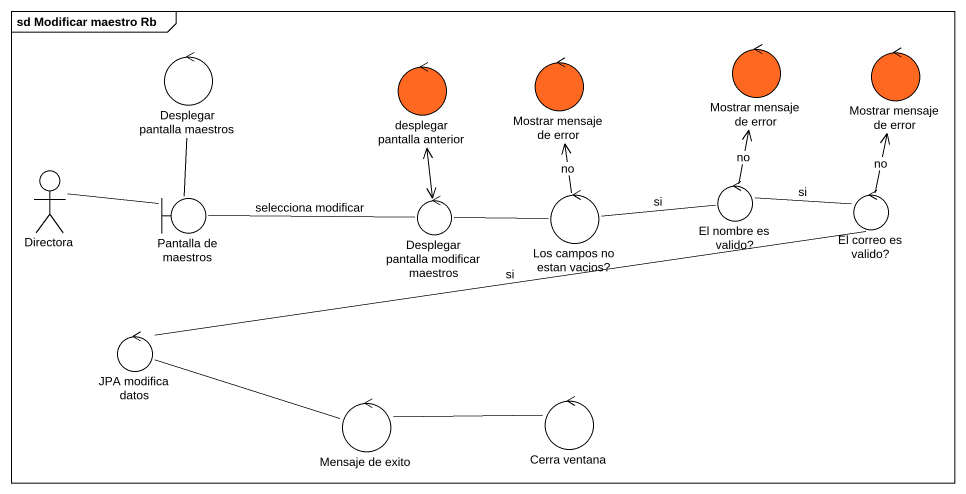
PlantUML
@startuml
mainframe sd Modificar maestro Rb
control "Desplegar pantalla maestros" as Desplegar_pantalla_maestros
control "Mostrar mensaje de error" as Mostrar_mensaje_de_error #FF6820
control "Mostrar mensaje de error" as Mostrar_mensaje_de_error_2 #FF6820
control "Mostrar mensaje de error" as Mostrar_mensaje_de_error_3 #FF6820
control "desplegar pantalla anterior" as desplegar_pantalla_anterior #FF6820
actor Directora
boundary "Pantalla de maestros" as Pantalla_de_maestros
control "Desplegar pantalla modificar maestros" as Desplegar_pantalla
control "Los campos no estan vacios?" as Los_campos_no_estan_vacios
control "El nombre es valido?" as El_nombre_es_valido
control "El correo es valido?" as El_correo_es_valido
control "JPA modifica datos" as JPA_modifica_datos
control "Mensaje de exito" as Mensaje_de_exito
control "Cerra ventana" as Cerra_ventana
Desplegar_pantalla_maestros -- Pantalla_de_maestros
Mostrar_mensaje_de_error <-- Los_campos_no_estan_vacios : no
Mostrar_mensaje_de_error_2 <-- El_nombre_es_valido : no
Mostrar_mensaje_de_error_3 <-- El_correo_es_valido : no
Pantalla_de_maestros -left- Directora
Pantalla_de_maestros -right- Desplegar_pantalla : selecciona modificar
Desplegar_pantalla <-up-> desplegar_pantalla_anterior
Desplegar_pantalla -right- Los_campos_no_estan_vacios
Los_campos_no_estan_vacios -right- El_nombre_es_valido : si
El_nombre_es_valido -right- El_correo_es_valido : si
El_correo_es_valido -left- JPA_modifica_datos : si
JPA_modifica_datos -right- Mensaje_de_exito
Mensaje_de_exito -right- Cerra_ventana
@enduml
